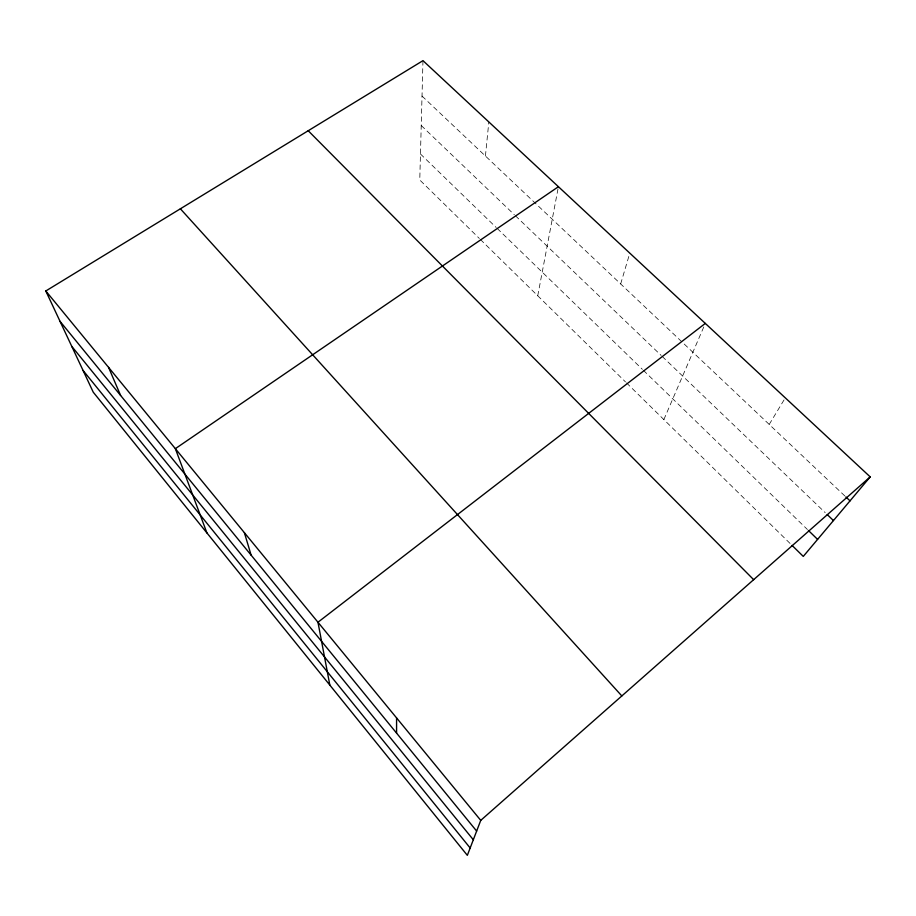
<?xml version="1.0" encoding="UTF-8"?>
<svg xmlns="http://www.w3.org/2000/svg" width="916" height="916" viewBox="0 0 916 916"><rect width="100%" height="100%" fill="white"/><g stroke="black" fill="none" stroke-linecap="round" stroke-linejoin="round"><path stroke-width="0.69" stroke-dasharray="4.58 3.44" d="M422.974 60.651L419.768 179.983L479.354 238.469M485.423 156.029L488.835 121.954M537.738 295.776L558.417 186.704M620.67 283.937L629.796 253.137M663.86 419.574L704.736 324.722M769.211 424.429L785.298 397.853M422.024 96.066L844.838 495.957M421.234 125.515L514.345 214.745M515.376 215.729L661.169 355.442M662.188 356.427L825.19 512.628M420.467 153.991L496.197 227.489M497.228 228.473L642.368 369.331M643.375 370.316L807.42 529.517M480.362 239.454L625.502 381.926M626.521 382.911L791.023 544.39"/><path stroke-width="1.37" d="M870.2 476.881L480.751 820.37L467.343 855.349L93.249 392.197L45.8 290.979L422.974 60.651L870.2 476.881L803.275 556.413L792.042 545.386M705.297 323.405L317.966 622.239L329.829 685.099M558.417 186.704L175.357 448.668L206.924 532.929M845.88 496.941L850.025 500.857M827.251 514.609L833.446 520.551M808.439 530.501L817.599 539.398M308.211 130.725L753.65 579.668M180.372 208.791L621.827 695.942M45.8 290.979L480.751 820.37M60.032 321.344L476.641 831.075M71.769 346.374L473.32 839.766M83.035 370.408L470.16 847.987M108.569 367.385L120.614 395.46M244.377 532.677L251.133 555.165M396.571 717.926L396.582 733.121"/></g></svg>
